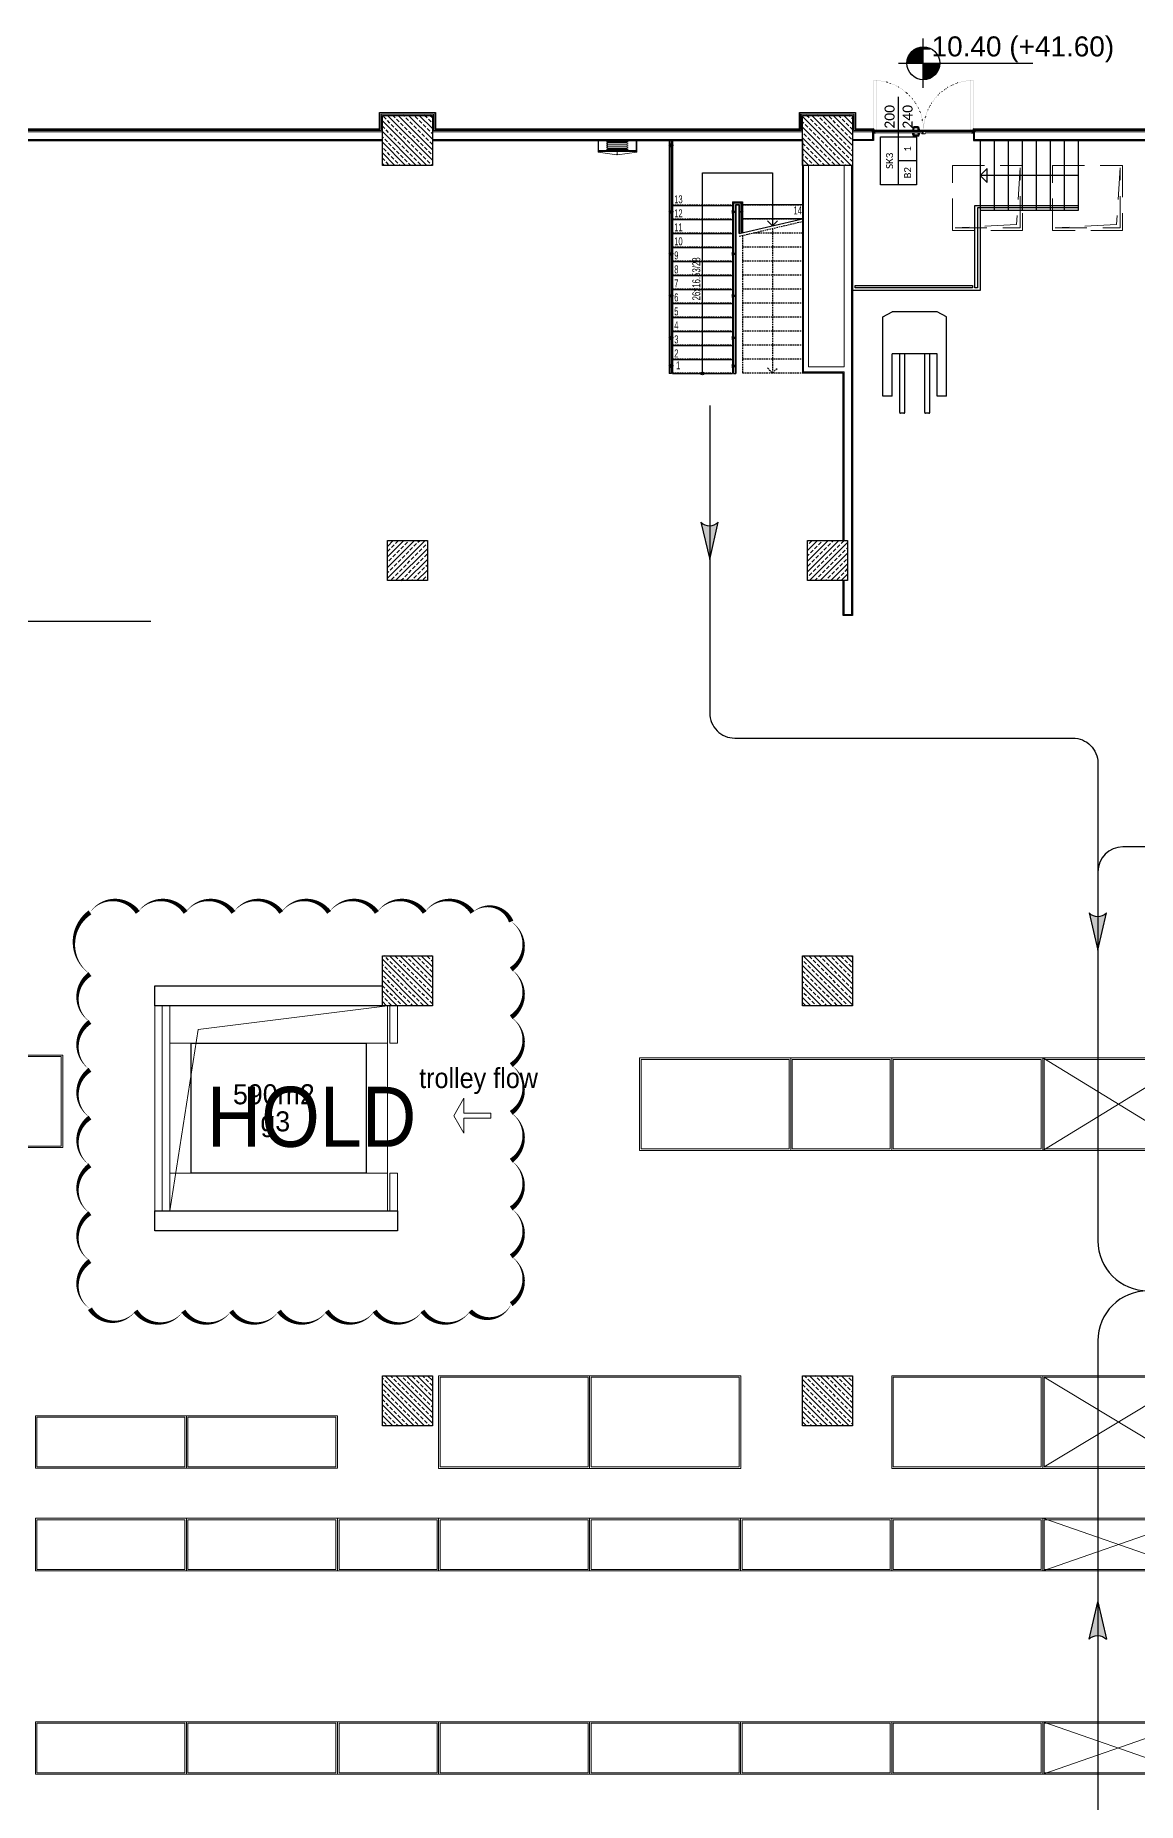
# Model space of a CAD drawing. Header units: metres. Extents: x -9802 to 773, y -8579 to 5125.
# Drawn here: x -8342 to -6138, y -4119 to -586 of the extents above; entities that cross this region are included whole.
import ezdxf
from ezdxf.enums import TextEntityAlignment as Align

# ---------------------------------------------------------------- set-up
doc = ezdxf.new("R2010")
doc.units = ezdxf.units.M
doc.header["$MEASUREMENT"] = 0
for name, pattern in [('DASHDOT', [1, 0.5, -0.25, 0, -0.25]), ('DOT', [6.35, 0, -6.35]), ('HIDDEN', [9.525, 6.35, -3.175])]:
    doc.linetypes.add(name, pattern=pattern)
doc.layers.get('0').update_dxf_attribs({"color": 30, "lineweight": 0})
for name, color, linetype in [('6', 242, 'Continuous'), ('AG-DOOR', 2, 'Continuous'), ('AG-DOOR-NOTATION-METAL-SHEET', 4, 'Continuous'), ('AG-DOOR-OPENING', 9, 'HIDDEN'), ('AG-ELEV-02', 152, 'Continuous'), ('AG-HATCH', 9, 'Continuous'), ('AG-Hidden', 9, 'HIDDEN'), ('AG-PLASTER', 73, 'Continuous'), ('AG-STAIR', 3, 'Continuous'), ('AG-TEXT', 7, 'Continuous'), ('AI-Equipment unfixed', 7, 'Continuous'), ('AR-HANDRAIL', 20, 'Continuous'), ('V-0_Hatch_Concrete', 252, 'Continuous'), ('V-0_Notation_Level_200', 2, 'Continuous'), ('V-2_Column', 160, 'Continuous'), ('V-2_Stair', 100, 'Continuous'), ('V-2_Wall_Concrete', 160, 'Continuous'), ('V-5_Mechanical', 222, 'Continuous')]:
    doc.layers.add(name, color=color, linetype=linetype)
for name, color, linetype, lineweight in [('Ag-040', 2, 'Continuous', 20), ('AG-Door_Aluminum', 60, 'Continuous', 13), ('AG-FIRE-HOSE', 1, 'Continuous', 0), ('AG-Insulation_Heat_Rockwool', 95, 'BATTING', 13), ('AG-Wall', 4, 'Continuous', 20), ('HOLD', 7, 'Continuous', 0), ('shaft', 3, 'Continuous', 20), ('SP1-Equipment', 4, 'Continuous', 9)]:
    doc.layers.add(name, color=color, linetype=linetype, lineweight=lineweight)
doc.styles.add('$0$IIS IKEA SANS', font='')
doc.styles.add('ALANLAR_B8$0$ALANLAR_B8$0$VIVA_100', font='arial.ttf', dxfattribs={"height": 25})
doc.styles.add('ARIAL', font='arial.ttf', dxfattribs={"width": 0.9})
doc.styles.add('ARIAL-ING', font='arial.ttf')
doc.styles.add('CALIBRI LIGHT', font='calibril.ttf')
doc.styles.add('IKEA-ACAD-A103_2 Kartal B3 (P1 Parking Level)$0$IIS IKEA SANS', font='')
doc.styles.get('$0$IIS IKEA SANS').set_extended_font_data('IKEA Sans')
doc.styles.get('IKEA-ACAD-A103_2 Kartal B3 (P1 Parking Level)$0$IIS IKEA SANS').set_extended_font_data('IKEA Sans')
doc.linetypes.add('BATTING', pattern='A,0.00254,-2.54,[134,ltypeshp.shx,S=2.54,R=0,X=-2.54,Y=0],-5.08,[134,ltypeshp.shx,S=2.54,R=180,X=2.54,Y=0],-2.54', length=10.16254)

# ---------------------------------------------------------------- blocks, each defined once
blk = doc.blocks.new('YD')
at = {"layer": 'AG-FIRE-HOSE'}
for p, q in [((-220, 389), (-204, 389)), ((-165, 214), (-165, 564)), ((-130, 569), (-130, 209)), ((-90, 209), (-90, 569)), ((-51, 569), (-51, 209))]:
    blk.add_line(p, q, dxfattribs=at)
for points in [[(-220, 770), (-236, 770), (-288, 394, 0.037389), (-220, 389, -23668932620.97506)], [(-220, 0), (-236, 0), (-288, 384, -0.037389), (-220, 389, 23668932620.97506)]]:
    blk.add_lwpolyline(points, format="xyb", dxfattribs=at)
for points in [[(-220, 0), (0, 0), (0, 770), (-220, 770), (-220, 0)], [(-181, 605), (-165, 564), (-149, 605), (-130, 569), (-110, 605), (-90, 569), (-71, 605), (-51, 569), (-31, 605)], [(-181, 173), (-165, 214), (-149, 173), (-130, 209), (-110, 173), (-90, 209), (-71, 173), (-51, 209), (-31, 173)]]:
    blk.add_lwpolyline(points, dxfattribs=at)
for points in [[(-204, 8), (-8, 8), (-8, 762), (-204, 762)], [(-185, 173), (-181, 173), (-181, 605), (-185, 605)], [(-31, 605), (-28, 605), (-28, 173), (-31, 173)]]:
    blk.add_lwpolyline(points, close=True, dxfattribs=at)
blk = doc.blocks.new('ok')
at = {"layer": '6'}
h = blk.add_hatch(color=256, dxfattribs=at)
edge = h.paths.add_edge_path()
edge.add_ellipse((1571516, 116941.7), major_axis=(-7.14, 7.19), ratio=1, start_angle=359.4528, end_angle=450.6895)
edge.add_line((1571508.9, 116934.5), (1571477.9, 116941.8))
edge.add_line((1571477.9, 116941.8), (1571508.9, 116948.9))
for p, q in [((1571477.9, 116941.8), (1571508.9, 116948.9)), ((1571508.9, 116934.5), (1571477.9, 116941.8))]:
    blk.add_line(p, q, dxfattribs=at)
at = {"layer": '6', "extrusion": (0, 0, -1)}
blk.add_ellipse((1571516, 116941.7), major_axis=(-7.14, 7.19), ratio=1, start_param=4.700354, end_param=6.292737, dxfattribs=at)
blk = doc.blocks.new('A$C64C532C9')
at = {"layer": '6'}
blk.add_line((13.892, 0.389), (22.263, 0.389), dxfattribs=at)
at = {"layer": '6', "ltscale": 0.3}
for p, q in [((44.197, -4.125), (41.697, -4.125)), ((41.197, -13.999), (41.197, -26.621))]:
    blk.add_line(p, q, dxfattribs=at)
blk.add_lwpolyline([(33.438, 4.699), (33.438, -1.45, 0.414214), (33.938, -1.95), (40.697, -1.95, -0.414214), (41.197, -2.45), (41.197, -11.999)], format="xyb", dxfattribs=at)
for centre, radius, start, end in [((41.697, -4.625), 0.5, 90, 180), ((42.197, -11.999), 1, 180, 270)]:
    blk.add_arc(centre, radius, start, end, dxfattribs=at)
at = {"layer": '6'}
blk.add_arc((42.197, -13.999), 1, 90, 180, dxfattribs=at)
at = {"layer": '6', "extrusion": (0, 0, -1), "yscale": 0.02399999999994179, "zscale": -0.02399999999994179, "rotation": 90}
for p, xscale in [((2773.166, -37713.846), 0.02399999999994179), ((2765.407, -37721.658), 0.02399999999994179), ((2765.407, 37696.249), -0.02399999999994179)]:
    blk.add_blockref('ok', p, dxfattribs=dict(at, xscale=xscale))
blk = doc.blocks.new('ss2')
at = {"layer": 'SP1-Equipment', "color": 251, "ltscale": 0.3}
for points in [[(-95914, -359185), (-98934, -359185), (-98934, -358135), (-95914, -358135)], [(-95944, -359155), (-98904, -359155), (-98904, -358165), (-95944, -358165)]]:
    blk.add_lwpolyline(points, close=True, dxfattribs=at)
blk = doc.blocks.new('ss4')
at = {"layer": 'SP1-Equipment', "color": 251, "ltscale": 0.3}
for points in [[(-104163, -359871), (-104163, -357851), (-103113, -357851), (-103113, -359871)], [(-104133, -359841), (-104133, -357881), (-103143, -357881), (-103143, -359841)]]:
    blk.add_lwpolyline(points, close=True, dxfattribs=at)
blk = doc.blocks.new('1')
at = {"layer": 'SP1-Equipment', "color": 251, "ltscale": 0.3}
for points in [[(-93598, -359685), (-93598, -362705), (-91748, -362705), (-91748, -359685)], [(-93568, -359715), (-93568, -362675), (-91778, -362675), (-91778, -359715)]]:
    blk.add_lwpolyline(points, close=True, dxfattribs=at)
blk = doc.blocks.new('ss3')
at = {"layer": 'SP1-Equipment', "color": 251, "ltscale": 0.3}
for points in [[(-106537, -359685), (-106537, -361705), (-104687, -361705), (-104687, -359685)], [(-106507, -359715), (-106507, -361675), (-104717, -361675), (-104717, -359715)]]:
    blk.add_lwpolyline(points, close=True, dxfattribs=at)
blk = doc.blocks.new('A$C444451AC')
at = {"layer": 'SP1-Equipment', "color": 251, "ltscale": 0.3}
for p, q in [((-62277, -28693), (-65297, -26843)), ((-62277, -26843), (-65297, -28693)), ((-65267, -33228), (-62307, -35018)), ((-62307, -33228), (-65267, -35018))]:
    blk.add_line(p, q, dxfattribs=at)
at = {"layer": 'SP1-Equipment', "color": 8, "ltscale": 0.3}
for p, q in [((-65297, -36048), (-62277, -37098)), ((-62277, -36048), (-65297, -37098)), ((-65297, -40115), (-62277, -41165)), ((-62277, -40115), (-65297, -41165))]:
    blk.add_line(p, q, dxfattribs=at)
at = {"layer": 'SP1-Equipment', "rotation": 270}
for name, p in [('1', (274795, -120385)), ('1', (289349, -120442)), ('ss3', (291369, -133380)), ('1', (294389, -120442)), ('1', (297409, -120442)), ('1', (285329, -126797)), ('1', (288349, -126797)), ('1', (294389, -126797)), ('1', (297409, -126797)), ('ss4', (280475, -140211)), ('ss4', (280475, -144278))]:
    blk.add_blockref(name, p, dxfattribs=at)
at = {"layer": 'SP1-Equipment'}
for p in [(13497, 324137), (16517, 324137), (13497, 322087), (16517, 322087), (21557, 322087), (24577, 322087), (27597, 322087), (30617, 322087), (33637, 322087), (13497, 318020), (16517, 318020), (21557, 318020), (24577, 318020), (27597, 318020), (30617, 318020), (33637, 318020)]:
    blk.add_blockref('ss2', p, dxfattribs=at)
blk = doc.blocks.new('*U54')
blk.add_lwpolyline([(1000, -450), (2200, -450), (2200, 450), (1000, 450)], close=True)
for points in [[(2200, 0), (0, 0)], [(1600, -450), (1600, 0)]]:
    blk.add_lwpolyline(points)
at = {"style": 'CALIBRI LIGHT'}
for tag, height, p in [('GENİŞLİK', 250, (500, 225)), ('KAPIKODU', 175, (1600, 225)), ('YÜKSEKLİK', 250, (500, -225)), ('KATTAKI.SAYISI', 175, (1300, -225)), ('BULUNDUGU.KAT', 175, (1900, -225))]:
    blk.add_attdef(tag, text='', height=height, dxfattribs=at).set_placement(p, align=Align.MIDDLE_CENTER)
blk = doc.blocks.new('conta')
at = {"layer": 'AG-Door_Aluminum', "color": 9, "ltscale": 10}
for p, q in [((-2649.9, 5345.5), (-2649.8, 5345.6)), ((-2649.9, 5344.5), (-2649.8, 5344.3)), ((-2649.8, 5344.3), (-2649.7, 5344.3)), ((-2649.7, 5345.4), (-2649.3, 5345.4)), ((-2649.2, 5345.4), (-2649.1, 5345.5)), ((-2649, 5344), (-2648.8, 5343.8)), ((-2648.9, 5344.1), (-2648.7, 5343.9)), ((-2648.8, 5345.1), (-2648.6, 5345.3)), ((-2648.8, 5344.9), (-2648.6, 5345.2)), ((-2648.7, 5343.8), (-2648.7, 5343.8)), ((-2648.6, 5345.3), (-2648.6, 5345.3))]:
    blk.add_line(p, q, dxfattribs=at)
for centre, radius, start, end in [((-2649.8, 5345.5), 0.05, 140.6345, 188.9372), ((-2653, 5345), 3.19, 350.4674, 8.9372), ((-2649.9, 5344.5), 0.02, 170.4674, 213.7451), ((-2649.7, 5345.6), 0.0696, 22.2428, 159.258), ((-2650.9, 5345), 1.24, 340.3382, 16.7772), ((-2649.7, 5344.6), 0.03, 160.3382, 273.2666), ((-2649.7, 5345.4), 0.03, 90, 196.7772), ((-2649.6, 5341.5), 3.01, 80.4362, 93.2666), ((-2649.3, 5345.5), 0.05, 270, 303.0062), ((-2649.2, 5344.1), 0.231, 353.9571, 81.9004), ((-2649.1, 5345.5), 0.03, 4.7972, 123.0062), ((-2649.1, 5344.5), 0.03, 260.4362, 338.7066), ((-2651.2, 5344.8), 2.33, 7.5897, 18.7951), ((-2649, 5345.6), 0.05, 18.7951, 42.1429), ((-2650.2, 5345), 1.27, 338.7066, 23.0418), ((-2648.9, 5344.1), 0.1, 173.9571, 217.2653), ((-2648.8, 5345.1), 0.05, 187.5897, 322.7347), ((-2658.2, 5345.2), 9.36, 353.6857, 357.8537), ((-2648.8, 5344.2), 0.1, 173.6857, 217.2653), ((-2648.8, 5344.8), 0.05, 142.7347, 180.2669), ((-2648.7, 5343.8), 0.05, 217.2653, 307.2653), ((-2648.7, 5343.8), 0.05, 307.2653, 37.2653), ((-2648.6, 5345.3), 0.05, 52.7347, 142.7347), ((-2648.6, 5345.3), 0.05, 322.7347, 52.7347)]:
    blk.add_arc(centre, radius, start, end, dxfattribs=at)
for points, knots in [([(-2649, 5345.6), (-2649, 5345.6), (-2649.1, 5345.7), (-2649.2, 5345.4), (-2649.3, 5345.7), (-2649.4, 5345.5), (-2649.5, 5345.7), (-2649.6, 5345.5), (-2649.7, 5345.6), (-2649.7, 5345.6)], [0.0086373, 0.0086373, 0.0086373, 0.0086373, 0.1097304, 0.3133405, 0.4430081, 0.5658764, 0.7165186, 0.8527974, 0.9648495, 0.9648495, 0.9648495, 0.9648495]), ([(-2649.7, 5344.3), (-2649.7, 5344.3), (-2649.7, 5344.5), (-2649.6, 5344.3), (-2649.3, 5344.4), (-2649.2, 5344.4), (-2649.2, 5344.4)], [0, 0, 0, 0, 0.1008757, 0.3841126, 0.5436166, 0.6906785, 0.6906785, 0.6906785, 0.6906785])]:
    blk.add_open_spline(points, degree=3, knots=knots, dxfattribs=at)
blk = doc.blocks.new('sac kapı 200x215')
at = {"layer": 'AG-HATCH', "lineweight": 5, "ltscale": 2}
h = blk.add_hatch(color=256, dxfattribs=at)
h.dxf.hatch_style = 1
h.paths.add_polyline_path([(1.7, -2.3), (1.5, -2.3), (1.5, -0.9), (1.7, -0.9)])
h = blk.add_hatch(color=256, dxfattribs=at)
h.dxf.hatch_style = 1
h.paths.add_polyline_path([(198.3, -2.3), (198.5, -2.3), (198.5, -0.9), (198.3, -0.9)])
at = {"layer": 'AG-DOOR', "color": 4, "lineweight": -2, "ltscale": 10}
for p, q in [((78.2, 4.7), (78.2, 2.7)), ((78.2, 2.7), (80.2, 2.7)), ((80.2, 2.7), (80.2, 4.7)), ((88.2, 7.7), (81.2, 7.7)), ((88.2, 5.7), (81.2, 5.7)), ((87.7, 1.9), (87.7, 1.1)), ((92.4, 2.1), (87.9, 2.1)), ((89.2, 2.1), (89.2, 4.7)), ((91.2, 2.1), (91.2, 4.7)), ((92.7, 1.1), (92.7, 1.9)), ((78.2, -5.5), (80.2, -5.5)), ((78.2, -7.5), (78.2, -5.5)), ((80.2, -5.5), (80.2, -7.5)), ((88.2, -8.5), (81.2, -8.5)), ((88.2, -10.5), (81.2, -10.5)), ((87.7, -4.6), (87.7, -3.9)), ((92.4, -4.9), (87.9, -4.9)), ((89.2, -4.9), (89.2, -7.5)), ((91.2, -4.9), (91.2, -7.5)), ((92.7, -3.9), (92.7, -4.6))]:
    blk.add_line(p, q, dxfattribs=at)
at = {"layer": 'AG-DOOR', "color": 9, "ltscale": 10}
for p, q in [((98.3, -0.1), (98, -0.1)), ((98, -2), (98.3, -2)), ((98.3, -1.6), (98.3, -0.1)), ((98.3, -0.4), (99.3, -0.4)), ((98.3, -0.6), (99.3, -0.6)), ((99.3, -1), (98.3, -1.6)), ((98.3, -2), (98.3, -1.6))]:
    blk.add_line(p, q, dxfattribs=at)
at = {"layer": 'AG-DOOR', "color": 4, "lineweight": -2, "ltscale": 10}
for centre, radius, start, end in [((81.2, 4.7), 3, 90, 180), ((81.2, 4.7), 1, 90, 180), ((87.9, 1.9), 0.25, 90, 180), ((88.2, 4.7), 3, 0, 90), ((88.2, 4.7), 1, 0, 90), ((92.4, 1.9), 0.25, 0, 90), ((81.2, -7.5), 3, 180, 270), ((81.2, -7.5), 1, 180, 270), ((87.9, -4.6), 0.25, 180, 270), ((88.2, -7.5), 1, 270, 0), ((88.2, -7.5), 3, 270, 0), ((92.4, -4.6), 0.25, 270, 0)]:
    blk.add_arc(centre, radius, start, end, dxfattribs=at)
at = {"layer": 'AG-DOOR-OPENING', "color": 9, "linetype": 'DOT', "ltscale": 0.3}
for points in [[(0.3, 1.1), (0.3, 100.7, -0.414214), (0.4, 100.8), (5.2, 100.8, -0.414214), (5.3, 100.7), (5.3, 1.1)], [(199.7, 1.1), (199.7, 100.7, 0.414214), (199.6, 100.8), (194.8, 100.8, 0.414214), (194.7, 100.7), (194.7, 1.1)]]:
    blk.add_lwpolyline(points, format="xyb", dxfattribs=at)
for centre, start, end in [((0.2, 1), 0.0403, 89.9595), ((199.8, 1), 90.0405, 179.9597)]:
    blk.add_arc(centre, 99.8, start, end, dxfattribs=at)
at = {"layer": 'AG-Door_Aluminum', "color": 9, "ltscale": 10}
for p, q in [((-1.5, 2.5), (-1.9, 2.4)), ((-1.1, 1.4), (-1, 1.1)), ((-1, 1.1), (-0.8, 1.1)), ((-0.8, 1.1), (-0.9, 1.6)), ((-0.8, 1), (-0.8, 1.7)), ((-0.5, 1), (-0.5, 1.6)), ((0.5, 1.9), (0, 1.5)), ((1.8, 0.8), (0.3, 0.8)), ((1.8, 0.5), (1.7, 0.5)), ((2, -0.9), (2, 0.3)), ((198, -0.9), (198, 0.3)), ((198.2, 0.8), (199.7, 0.8)), ((198.2, 0.5), (198.3, 0.5)), ((199.5, 1.9), (200, 1.5)), ((200.5, 1), (200.5, 1.6)), ((200.8, 1), (200.8, 1.7)), ((200.8, 1.1), (200.9, 1.6)), ((201, 1.1), (200.8, 1.1)), ((201.1, 1.4), (201, 1.1)), ((201.5, 2.5), (201.9, 2.4)), ((2, -1.7), (2, -0.9)), ((2.3, -1.7), (2, -1.7)), ((197.7, -1.7), (198, -1.7)), ((198, -1.7), (198, -0.9))]:
    blk.add_line(p, q, dxfattribs=at)
at = {"layer": 'AG-Door_Aluminum', "ltscale": 0.3}
for p, q in [((0.3, 0.9), (0.3, 1)), ((0.4, 1.1), (99.9, 1.1)), ((0.4, 1), (99.9, 1)), ((0.4, 1), (0.4, 0.9)), ((0.4, 0.9), (2.3, 0.9)), ((0.4, 0.8), (2.1, 0.8)), ((0.5, 0.9), (0.5, 1)), ((2.1, 0.9), (2.1, 0.8)), ((2.3, -0.9), (2.3, 0.9)), ((2.4, -0.9), (2.4, 0.9)), ((97.9, -0.9), (97.9, 0.9)), ((98, -0.9), (98, 0.9)), ((99.9, 0.9), (98, 0.9)), ((98.2, 0.9), (98.2, 0.8)), ((99.9, 0.8), (98.2, 0.8)), ((99.1, 0.6), (99.1, -0.1)), ((99.2, 0.7), (101.2, 0.7)), ((99.3, 0.6), (101.2, 0.6)), ((99.8, 0.9), (99.8, 1)), ((99.9, 1), (99.9, 0.9)), ((100, 0.9), (100, 1)), ((101.2, 0.7), (101.5, 1.1)), ((101.2, 0.6), (101.6, 1)), ((199.6, 1.1), (101.5, 1.1)), ((199.6, 1), (101.6, 1)), ((197.6, -0.9), (197.6, 0.9)), ((197.7, -0.9), (197.7, 0.9)), ((199.6, 0.9), (197.7, 0.9)), ((197.9, 0.9), (197.9, 0.8)), ((199.6, 0.8), (197.9, 0.8)), ((199.5, 0.9), (199.5, 1)), ((199.6, 1), (199.6, 0.9)), ((199.7, 0.9), (199.7, 1)), ((2.3, -3.8), (2.3, -0.9)), ((2.4, -3.8), (2.4, -0.9)), ((97.9, -3.8), (2.4, -3.8)), ((2.4, -3.9), (97.9, -3.9)), ((96.3, -5.8), (96.3, -4.2)), ((96.4, -4.1), (97.6, -4.1)), ((96.4, -5.7), (96.4, -4.3)), ((103.2, -5.9), (96.4, -5.9)), ((96.5, -4.2), (97.6, -4.2)), ((103.1, -5.8), (96.5, -5.8)), ((97.6, -4.3), (97.5, -4.9)), ((97.6, -5), (99.1, -5)), ((97.9, -3.8), (97.9, -0.9)), ((98, -3.8), (98, -0.9)), ((99.2, -4.9), (99.2, -4.2)), ((103.2, -3.9), (103.2, -5.7)), ((103.3, -3.8), (197.6, -3.8)), ((103.3, -3.9), (103.3, -5.8)), ((197.6, -3.9), (103.3, -3.9)), ((197.6, -3.8), (197.6, -0.9)), ((197.7, -3.8), (197.7, -0.9))]:
    blk.add_line(p, q, dxfattribs=at)
at = {"layer": 'AG-Door_Aluminum', "color": 4, "ltscale": 0.3}
for p, q in [((1.5, 0.4), (1.5, -0.6)), ((198.5, 0.4), (198.5, -0.6)), ((1.5, -3.8), (0.3, -3.8)), ((1.3, -0.9), (1.3, -0.8)), ((1.3, -2.3), (1.3, -0.9)), ((1.5, -2.5), (1.5, -3.8)), ((198.5, -2.5), (198.5, -3.8)), ((198.5, -3.8), (199.7, -3.8)), ((198.7, -0.9), (198.7, -0.8)), ((198.7, -2.3), (198.7, -0.9))]:
    blk.add_line(p, q, dxfattribs=at)
for points in [[(-1.4, 0.7), (-1.4, 0), (-1.6, 0), (-1.6, 0.7, -0.414214), (-1.3, 1), (-0.2, 1, -0.414214), (0, 0.8, 0.414214), (0.1, 0.7), (1.4, 0.7)], [(1.4, 0.5), (0.1, 0.5, -0.414214), (-0.2, 0.8, 0.414214), (-0.2, 0.8), (-1.3, 0.8, 0.414214), (-1.4, 0.7)], [(1.7, 0.4), (1.7, -0.6, -0.414214), (1.5, -0.8, 0.414214), (1.5, -0.9), (1.5, -2.3, 0.414214), (1.5, -2.3, -0.414214), (1.7, -2.5), (1.7, -3.8, -0.414214), (1.5, -4), (0.3, -4, 1), (0.3, -4.3), (3.8, -4.3)], [(198.3, 0.4), (198.3, -0.6, 0.414214), (198.5, -0.8, -0.414214), (198.5, -0.9), (198.5, -2.3, -0.414214), (198.5, -2.3, 0.414214), (198.3, -2.5), (198.3, -3.8, 0.414214), (198.5, -4), (199.7, -4, -1), (199.7, -4.3), (196.2, -4.3)], [(201.4, 0.7), (201.4, 0), (201.6, 0), (201.6, 0.7, 0.414214), (201.3, 1), (200.2, 1, 0.414214), (200, 0.8, -0.414214), (199.9, 0.7), (198.6, 0.7)], [(198.6, 0.5), (199.9, 0.5, 0.414214), (200.2, 0.8, -0.414214), (200.2, 0.8), (201.3, 0.8, -0.414214), (201.4, 0.7)], [(2.9, -4.3), (2.9, -4.1), (3.8, -4.1, -1), (3.8, -4.5), (0.3, -4.5)], [(197.1, -4.3), (197.1, -4.1), (196.2, -4.1, 1), (196.2, -4.5), (199.7, -4.5)]]:
    blk.add_lwpolyline(points, format="xyb", dxfattribs=at)
at = {"layer": 'AG-Door_Aluminum', "ltscale": 0.3}
for points in [[(99.2, 0.5), (99.2, 0, 0.414214), (99.3, -0.1), (99.3, -0.1, -0.414214), (99.4, -0.2), (99.4, -4, -0.414214), (99.3, -4.1), (99.3, -4.1)], [(99.2, -0.2), (99.3, -0.2, -0.414214), (99.3, -0.2), (99.3, -4, -0.414214), (99.3, -4), (99.2, -4, 0.414214), (99.1, -4.1), (99.1, -4.9, -0.414214), (99.1, -4.9), (97.7, -4.9, -0.469603), (97.6, -4.8), (97.7, -4.2)]]:
    blk.add_lwpolyline(points, format="xyb", dxfattribs=at)
at = {"layer": 'AG-Door_Aluminum', "color": 9, "ltscale": 10}
for centre in [(-0.3, 2.9), (200.3, 2.9)]:
    blk.add_circle(centre, 1.26, dxfattribs=at)
for centre, radius, start, end in [((-0.3, 2.9), 1.63, 196.3458, 241.2012), ((-1.2, 1.6), 0.297, 12.1292, 36.6827), ((0.3, 1.2), 0.7, 144.8285, 196.6008), ((0.3, 1.2), 0.4, 133.501, 269.7288), ((1.8, 0.3), 0.5, 0, 89.9977), ((1.8, 0.3), 0.2, 0, 90), ((198.2, 0.3), 0.5, 90.0023, 180), ((198.2, 0.3), 0.2, 90, 180), ((199.7, 1.2), 0.4, 270.2712, 46.499), ((199.7, 1.2), 0.7, 343.3992, 35.1715), ((201.2, 1.6), 0.297, 143.3173, 167.8708), ((200.3, 2.9), 1.63, 298.7988, 343.6542)]:
    blk.add_arc(centre, radius, start, end, dxfattribs=at)
at = {"layer": 'AG-Door_Aluminum', "ltscale": 0.3}
for centre, radius, start, end in [((0.4, 1), 0.1, 90, 180), ((0.4, 0.9), 0.1, 180, 270), ((2.3, 0.9), 0.1, 0, 90), ((98, 0.9), 0.1, 90, 180), ((99.2, 0.6), 0.1, 90, 180), ((99.3, 0.5), 0.05, 90, 180), ((99.9, 1), 0.1, 0, 90), ((99.9, 0.9), 0.1, 270, 0), ((197.7, 0.9), 0.1, 90, 180), ((199.6, 1), 0.1, 0, 90), ((199.6, 0.9), 0.1, 270, 0), ((2.4, -3.8), 0.1, 180, 270), ((96.4, -4.2), 0.1, 90, 180), ((96.4, -5.8), 0.1, 180, 270), ((96.5, -4.3), 0.05, 90, 180), ((96.5, -5.7), 0.05, 180, 270), ((97.6, -4.9), 0.1, 168.932, 270), ((97.6, -4.2), 0.1, 349.3803, 90), ((97.6, -4.3), 0.05, 348.932, 90), ((97.9, -3.8), 0.1, 270, 0), ((99.2, -0.1), 0.1, 180, 270), ((99.1, -4.9), 0.1, 270, 0), ((99.3, -4.2), 0.05, 90, 180), ((103.1, -5.7), 0.05, 270, 0), ((103.3, -3.9), 0.1, 90.0003, 180), ((103.2, -5.8), 0.1, 270, 0), ((103.3, -3.9), 0.05, 90, 180), ((197.6, -3.8), 0.1, 270, 0)]:
    blk.add_arc(centre, radius, start, end, dxfattribs=at)
at = {"layer": 'AG-Door_Aluminum', "color": 4, "ltscale": 0.3}
for centre, radius, start, end in [((1.4, 0.4), 0.26, 0, 90), ((1.4, 0.4), 0.08, 0, 90), ((198.6, 0.4), 0.26, 90, 180), ((198.6, 0.4), 0.08, 90, 180), ((0.3, -4.2), 0.33, 90, 270), ((1.5, -0.8), 0.2, 90, 180), ((1.5, -2.3), 0.2, 180, 270), ((1.5, -0.6), 0.05, 270, 0), ((1.5, -2.5), 0.05, 0, 90), ((1.5, -3.8), 0.05, 270, 0), ((198.5, -0.8), 0.2, 0, 90), ((198.5, -0.6), 0.05, 180, 270), ((198.5, -2.3), 0.2, 270, 0), ((198.5, -2.5), 0.05, 90, 180), ((198.5, -3.8), 0.05, 180, 270), ((199.7, -4.2), 0.33, 270, 90)]:
    blk.add_arc(centre, radius, start, end, dxfattribs=at)
at = {"layer": 'AG-HATCH', "color": 9, "linetype": 'Continuous'}
for p, q in [((0.4, -4.3), (2.2, -4.3)), ((0.8, -4.3), (0.8, -4.2)), ((0.9, -4.2), (1, -4)), ((1, -4.1), (1, -4.1)), ((1, -4.2), (1.2, -4.2)), ((1.2, -4.1), (1.3, -4)), ((1.3, -4.1), (1.3, -4.1)), ((1.3, -4.2), (1.5, -4.2)), ((1.7, -4), (1.7, -3.5)), ((1.8, -3.5), (1.9, -4)), ((199.1, -4.3), (197.8, -4.3)), ((198.2, -3.5), (198.1, -4)), ((198.3, -4), (198.3, -3.5)), ((198.7, -4.2), (198.5, -4.2)), ((198.8, -4.1), (198.7, -4)), ((198.7, -4.1), (198.7, -4.1)), ((199, -4.2), (198.8, -4.2)), ((199.1, -4.2), (199, -4)), ((199, -4.1), (199, -4.1)), ((199.2, -4.3), (199.2, -4.2))]:
    blk.add_line(p, q, dxfattribs=at)
at = {"layer": 'AG-HATCH', "ltscale": 2.5}
for points in [[(-1, 0), (0, 0), (0, -4.5), (-1, -4.5)], [(200, 0), (201, 0), (201, -4.5), (200, -4.5)]]:
    blk.add_lwpolyline(points, close=True, dxfattribs=at)
at = {"layer": 'AG-HATCH', "lineweight": 5, "ltscale": 2}
for points in [[(1.5, -2.3), (1.7, -2.3), (1.7, -0.9), (1.5, -0.9), (1.5, -2.3)], [(198.5, -2.3), (198.3, -2.3), (198.3, -0.9), (198.5, -0.9), (198.5, -2.3)]]:
    blk.add_lwpolyline(points, dxfattribs=at)
at = {"layer": 'AG-HATCH', "color": 9, "linetype": 'Continuous'}
for centre, radius, start, end in [((0.9, -4.2), 0.0526, 144.9923, 180), ((0.9, -4.3), 0.0526, 180, 270), ((1, -4.1), 0.0316, 324.9586, 145.0152), ((1, -4.1), 0.0211, 145.0123, 270), ((1.2, -4.1), 0.105, 270.0106, 324.9923), ((1.3, -4.1), 0.0316, 331.169, 157.4401), ((1.3, -4.1), 0.0211, 151.2102, 270), ((1.5, -4), 0.211, 270, 0), ((1.8, -3.5), 0.0526, 15.5884, 180), ((2.1, -4), 0.147, 195.5887, 270), ((2.1, -1.7), 2.45, 268.7806, 294.546), ((1.8, -1.1), 3.27, 278.2922, 296.0474), ((3.2, -4), 0.0526, 285.3148, 104.5082), ((197.9, -1.7), 2.45, 245.454, 271.2194), ((196.8, -4), 0.0526, 75.4918, 254.6852), ((198.2, -1.1), 3.27, 243.9526, 261.7078), ((197.9, -4), 0.147, 270, 344.4113), ((198.2, -3.5), 0.0526, 0, 164.4116), ((198.5, -4), 0.211, 180, 270), ((198.7, -4.1), 0.0316, 22.5599, 208.831), ((198.7, -4.1), 0.0211, 270, 28.7898), ((198.8, -4.1), 0.105, 215.0077, 269.9894), ((199, -4.1), 0.0316, 34.9848, 215.0414), ((199, -4.1), 0.0211, 270, 34.9877), ((199.1, -4.2), 0.0526, 0, 35.0077), ((199.1, -4.3), 0.0526, 270, 0)]:
    blk.add_arc(centre, radius, start, end, dxfattribs=at)
at = {"layer": 'AG-Insulation_Heat_Rockwool', "ltscale": 0.48}
for p, q in [((97.9, -1.4), (2.4, -1.4)), ((99.4, -1.4), (197.6, -1.4))]:
    blk.add_line(p, q, dxfattribs=at)
at = {"layer": 'AG-DOOR', "xscale": -1, "rotation": 270}
blk.add_blockref('conta', (-5246.8, 2645), dxfattribs=at)
blk = doc.blocks.new('kolon 1x1')
at = {"layer": 'V-0_Hatch_Concrete'}
h = blk.add_hatch(dxfattribs=at)
h.set_pattern_fill('ANSI33', color=256, scale=0.6, angle=90)
h.set_pattern_definition([(135, (49.56922, -174.56495), (-0.10606602, -0.10606602), []), (135, (49.56922, -174.45888), (-0.10606602, -0.10606602), [0.075, -0.0375])])
h.paths.add_polyline_path([(1, -1), (1, 0), (0, 0), (0, -1)])
blk.add_lwpolyline([(0, -1), (0, 0), (1, 0), (1, -1)], close=True)
blk = doc.blocks.new('150714_ARSA$0$Kolon 80x80')
at = {"layer": 'V-0_Hatch_Concrete'}
h = blk.add_hatch(dxfattribs=at)
h.set_pattern_fill('ANSI33', color=256, scale=0.6)
h.set_pattern_definition([(45, (-173.56495, -48.76922), (-0.10606602, 0.10606602), []), (45, (-173.45888, -48.76922), (-0.10606602, 0.10606602), [0.075, -0.0375])])
h.paths.add_polyline_path([(0, 0.8), (0.8, 0.8), (0.8, 0), (0, 0)])
blk.add_lwpolyline([(0, 0.8), (0.8, 0.8), (0.8, 0), (0, 0), (0, 0.8)])
blk = doc.blocks.new('mer-kor-det')
at = {"layer": 'AG-ELEV-02', "ltscale": 2.5}
blk.add_lwpolyline([(-175, -20), (-175, 0), (-105, 0), (-105, -20)], dxfattribs=at)
at = {"layer": 'AR-HANDRAIL', "linetype": 'DASHDOT', "ltscale": 0.5}
blk.add_lwpolyline([(-140, 18), (-140, -82)], dxfattribs=at)
at = {"layer": 'AR-HANDRAIL', "color": 9, "linetype": 'HIDDEN'}
blk.add_lwpolyline([(-175, -20), (-175, -25), (-105, -25), (-105, -20)], dxfattribs=at)
blk.add_lwpolyline([(-148, -25), (-148, -60), (-132, -60), (-132, -25)], close=True, dxfattribs=at)
blk = doc.blocks.new('A$C0156644A')
at = {"layer": 'AG-Hidden', "ltscale": 5}
for p, q in [((-2059, -190), (-859, -190)), ((-659, -190), (541, -190)), ((-2059, -470), (-859, -470)), ((-724, -816), (541, -521)), ((-659, -470), (541, -470)), ((-59, -661), (-59, -3550)), ((541, -521), (541, -3550)), ((-2059, -750), (-859, -750)), ((-2059, -1030), (-859, -1030)), ((-659, -801), (-659, -3550)), ((-659, -1030), (541, -1030)), ((-439, -750), (541, -750)), ((-2059, -1310), (-859, -1310)), ((-659, -1310), (541, -1310)), ((-2059, -1590), (-859, -1590)), ((-659, -1590), (541, -1590)), ((-2059, -1870), (-859, -1870)), ((-659, -1870), (541, -1870)), ((-2059, -2150), (-859, -2150)), ((-2059, -2430), (-859, -2430)), ((-659, -2150), (541, -2150)), ((-659, -2430), (541, -2430)), ((-2059, -2710), (-859, -2710)), ((-659, -2710), (541, -2710)), ((-2059, -2990), (-859, -2990)), ((-659, -2990), (541, -2990)), ((-2059, -3270), (-859, -3270)), ((-659, -3270), (541, -3270)), ((-2059, -3550), (-859, -3550)), ((-659, -3550), (541, -3550))]:
    blk.add_line(p, q, dxfattribs=at)
blk.add_lwpolyline([(-158, -3451), (-59, -3550), (40, -3451)], dxfattribs=at)
at = {"layer": 'AG-PLASTER'}
for p, q in [((541, 600), (541, -3550)), ((541, -3550), (1351, -3550))]:
    blk.add_line(p, q, dxfattribs=at)
at = {"layer": 'AG-STAIR'}
for p, q in [((-2059, 1100), (-2059, -3560)), ((541, 1100), (541, -470)), ((-2059, -200), (-859, -200)), ((-859, -130), (-859, -3560)), ((-859, -130), (-659, -130)), ((-659, -130), (-659, -750)), ((-659, -180), (541, -180)), ((-2059, -480), (-859, -480)), ((-659, -460), (541, -460)), ((-2059, -760), (-859, -760)), ((-2059, -1040), (-859, -1040)), ((-2059, -1320), (-859, -1320)), ((-2059, -1600), (-859, -1600)), ((-2059, -1880), (-859, -1880)), ((-2059, -2160), (-859, -2160)), ((-2059, -2440), (-859, -2440)), ((-2059, -2720), (-859, -2720)), ((-2059, -3000), (-859, -3000)), ((-2059, -3280), (-859, -3280)), ((-2059, -3560), (-859, -3560))]:
    blk.add_line(p, q, dxfattribs=at)
at = {"layer": 'AG-STAIR', "ltscale": 2.5}
for p, q in [((-2059, 1100), (541, 1100)), ((-724, -765), (541, -470))]:
    blk.add_line(p, q, dxfattribs=at)
at = {"layer": 'AG-STAIR', "color": 9}
for p, q in [((-1459, 450), (-59, 450)), ((-1459, -3560), (-1459, 450)), ((-59, 450), (-59, -610))]:
    blk.add_line(p, q, dxfattribs=at)
blk.add_lwpolyline([(-158, -511), (-59, -610), (40, -511)], dxfattribs=at)
blk.add_circle((-1459, -3560), 30, dxfattribs=at)
at = {"layer": 'AG-Wall', "ltscale": 2.5}
for p, q in [((561, 600), (561, -3530)), ((661, 600), (661, -3430)), ((561, -3530), (1371, -3530)), ((661, -3430), (1371, -3430))]:
    blk.add_line(p, q, dxfattribs=at)
at = {"layer": 'AR-HANDRAIL', "color": 9, "ltscale": 2.5}
for p, q in [((-2124, 1100), (-2124, -3560)), ((-2079, 1100), (-2079, -3560)), ((-2121, -3560), (-2124, -3560)), ((-2079, -3560), (-2083, -3560)), ((-839, -3560), (-836, -3560)), ((-798, -3560), (-794, -3560))]:
    blk.add_line(p, q, dxfattribs=at)
at = {"layer": 'AR-HANDRAIL', "ltscale": 2.5}
for p, q in [((-2121, 1100), (-2121, -3560)), ((-2083, 1100), (-2083, -3560)), ((-2083, -3560), (-2121, -3560)), ((-836, -3560), (-798, -3560))]:
    blk.add_line(p, q, dxfattribs=at)
at = {"layer": 'AR-HANDRAIL', "color": 9, "ltscale": 2.5}
for points in [[(-679, -754), (-679, -150), (-839, -150), (-839, -3560)], [(-724, -765), (-724, -195), (-794, -195), (-794, -3560)]]:
    blk.add_lwpolyline(points, dxfattribs=at)
at = {"layer": 'AR-HANDRAIL', "ltscale": 2.5}
for points in [[(-683, -755), (-683, -153), (-836, -153), (-836, -3560)], [(-721, -764), (-721, -191), (-798, -191), (-798, -3560)]]:
    blk.add_lwpolyline(points, dxfattribs=at)
at = {"layer": 'AR-HANDRAIL', "xscale": -1, "rotation": 270}
for p in [(-2059, 1140), (-2059, -190), (-2059, -190), (-659, -190), (-2059, -1030), (-2059, -1870), (-2059, -2710), (-2059, -3270)]:
    blk.add_blockref('mer-kor-det', p, dxfattribs=at)
at = {"layer": 'AR-HANDRAIL', "rotation": 90}
for p in [(-859, -190), (-859, -1030), (-859, -1870), (-859, -2710), (-859, -3270)]:
    blk.add_blockref('mer-kor-det', p, dxfattribs=at)
at = {"layer": 'AG-TEXT', "ltscale": 0.3, "style": '$0$IIS IKEA SANS', "width": 0.7}
for s, p in [('13', (-2023, -159)), ('12', (-2023, -439)), ('14', (361, -382)), ('11', (-2023, -719)), ('10', (-2023, -999)), ('8', (-2023, -1559)), ('9', (-2023, -1279)), ('7', (-2023, -1839)), ('6', (-2023, -2119)), ('5', (-2023, -2399)), ('4', (-2023, -2679)), ('3', (-2023, -2959)), ('2', (-2023, -3239)), ('1', (-1987, -3478))]:
    blk.add_text(s, height=160, dxfattribs=at).set_placement(p)
at = {"layer": 'AG-TEXT', "style": 'ARIAL', "width": 0.7}
blk.add_text('26x16.53/28', height=160, rotation=90, dxfattribs=at).set_placement((-1503, -2100))
blk = doc.blocks.new('PLR_Fork lift Reach truck')
at = {"layer": 'AI-Equipment unfixed', "linetype": 'Continuous'}
for p, q in [((768, 1270), (2358, 1270)), ((768, 1085), (768, 1270)), ((768, 1085), (1618, 1085)), ((1618, 185), (1618, 1085)), ((2358, 1270), (2458, 1085)), ((2458, 185), (2458, 1085)), ((428, 849), (428, 919)), ((443, 934), (1618, 934)), ((443, 834), (1618, 834)), ((428, 349), (428, 419)), ((443, 434), (1618, 434)), ((443, 334), (1618, 334)), ((768, 185), (1618, 185)), ((768, 0), (768, 185)), ((2358, 0), (2458, 185)), ((768, 0), (2358, 0)), ((770, 0), (1685, 0)), ((770, 0), (770, 0))]:
    blk.add_line(p, q, dxfattribs=at)
for centre, start, end in [((443, 919), 90, 180), ((443, 849), 180, 270), ((443, 419), 90, 180), ((443, 349), 180, 270)]:
    blk.add_arc(centre, 15, start, end, dxfattribs=at)
blk = doc.blocks.new('*U27')
for p, q in [((0, -493), (0, 493)), ((-493, 0), (2191, 0))]:
    blk.add_line(p, q)
at = {"const_width": 328}
for points in [[(0, 164, 0.414214), (-164, 0, 0.414214)], [(0, -164, 0.414214), (164, 0, 0.414214)]]:
    blk.add_lwpolyline(points, format="xyb", dxfattribs=at)
blk.add_circle((0, 0), 328)
at = {"style": 'ALANLAR_B8$0$ALANLAR_B8$0$VIVA_100'}
for tag, p in [('%%P0.00', (1897, 137)), ('-0.07', (1834, -502))]:
    blk.add_attdef(tag, text='', height=400, dxfattribs=at).set_placement(p, align=Align.RIGHT)

msp = doc.modelspace()

# ---------------------------------------------------------------- linework, layer by layer
at = {"linetype": 'Continuous'}
for points in [[(-8030.9, -2600.9), (-8073.4, -2600.9), (-8073.4, -2860.9), (-8030.9, -2860.9)], [(-7638.4, -2600.9), (-7680.9, -2600.9), (-7680.9, -2860.9), (-7638.4, -2860.9)]]:
    msp.add_lwpolyline(points, close=True, dxfattribs=at)
msp.add_lwpolyline([(-7431.5, -2740.8), (-7431.5, -2750.8), (-7485.8, -2750.8), (-7485.8, -2780.8), (-7505.8, -2745.8), (-7485.8, -2710.8), (-7485.8, -2740.8)], close=True)
at = {"layer": 'AG-Insulation_Heat_Rockwool', "linetype": 'Continuous', "ltscale": 1.2}
for p, q in [((-6669.4, -778.9), (-6669.4, -773.9)), ((-6463.4, -778.9), (-6463.4, -773.9)), ((-6463.4, -773.9), (-5973.4, -773.9))]:
    msp.add_line(p, q, dxfattribs=at)
at = {"layer": 'AG-Insulation_Heat_Rockwool', "ltscale": 0.48}
msp.add_line((-6463.4, -776.4), (-5970.9, -776.4), dxfattribs=at)
at = {"layer": 'AG-Insulation_Heat_Rockwool', "linetype": 'Continuous', "ltscale": 1.2}
msp.add_lwpolyline([(-9328.4, -740.9), (-9223.4, -740.9), (-9223.4, -773.9), (-8493.4, -773.9), (-8493.4, -740.9), (-8383.4, -740.9), (-8383.4, -773.9), (-7653.4, -773.9), (-7653.4, -740.9), (-7543.4, -740.9), (-7543.4, -773.9), (-6813.4, -773.9), (-6813.4, -740.9), (-6703.4, -740.9), (-6703.4, -773.9), (-6669.4, -773.9)], dxfattribs=at)
at = {"layer": 'AG-Insulation_Heat_Rockwool', "ltscale": 0.48}
msp.add_lwpolyline([(-9328.4, -743.4), (-9225.9, -743.4), (-9225.9, -776.4), (-8490.9, -776.4), (-8490.9, -743.4), (-8385.9, -743.4), (-8385.9, -776.4), (-7650.9, -776.4), (-7650.9, -743.4), (-7545.9, -743.4), (-7545.9, -776.4), (-6810.9, -776.4), (-6810.9, -743.4), (-6705.9, -743.4), (-6705.9, -776.4), (-6669.4, -776.4)], dxfattribs=at)
at = {"layer": 'AG-PLASTER', "ltscale": 0.3}
for p, q in [((-6668.4, -778.9), (-6668.4, -772.9)), ((-6666.4, -776.9), (-6666.4, -795.9)), ((-6466.4, -776.9), (-6466.4, -795.9)), ((-6464.4, -778.9), (-6464.4, -772.9)), ((-6464.4, -772.9), (-5974.4, -772.9)), ((-8388.4, -795.9), (-7648.4, -795.9)), ((-6666.4, -795.9), (-6708.4, -795.9)), ((-6466.4, -795.9), (-5968.4, -795.9)), ((-6727.4, -1745.9), (-6727.4, -1675.9)), ((-6708.4, -1745.9), (-6727.4, -1745.9))]:
    msp.add_line(p, q, dxfattribs=at)
for points in [[(-9328.4, -739.9), (-9222.4, -739.9), (-9222.4, -772.9), (-8494.4, -772.9), (-8494.4, -739.9), (-8382.4, -739.9), (-8382.4, -772.9), (-7654.4, -772.9), (-7654.4, -739.9), (-7542.4, -739.9), (-7542.4, -772.9), (-6814.4, -772.9), (-6814.4, -739.9), (-6702.4, -739.9), (-6702.4, -772.9), (-6668.4, -772.9)], [(-7548.4, -795.9), (-6808.4, -795.9)], [(-6708.4, -845.9), (-6708.4, -1745.9)], [(-6727.4, -1595.9), (-6727.4, -1260.9)]]:
    msp.add_lwpolyline(points, dxfattribs=at)
at = {"layer": 'AG-Wall'}
for p, q in [((-6668.4, -793.9), (-6668.4, -778.9)), ((-6725.4, -845.9), (-6725.4, -1248.9)), ((-6710.4, -845.9), (-6710.4, -1743.9)), ((-6725.4, -1258.9), (-6725.4, -1595.9)), ((-6725.4, -1675.9), (-6725.4, -1743.9)), ((-6710.4, -1743.9), (-6725.4, -1743.9)), ((-8103.4, -2525.9), (-8103.4, -2935.9)), ((-8088.4, -2525.9), (-8088.4, -2935.9)), ((-7633.4, -2600.9), (-7633.4, -2525.9)), ((-7618.4, -2600.9), (-7618.4, -2525.9)), ((-7618.4, -2600.9), (-7633.4, -2600.9)), ((-7633.4, -2860.9), (-7618.4, -2860.9)), ((-7633.4, -2935.9), (-7633.4, -2860.9)), ((-7618.4, -2935.9), (-7618.4, -2860.9))]:
    msp.add_line(p, q, dxfattribs=at)
for points in [[(-8388.4, -778.9), (-7648.4, -778.9)], [(-8388.4, -793.9), (-7648.4, -793.9)], [(-7548.4, -778.9), (-6808.4, -778.9)], [(-7548.4, -793.9), (-6808.4, -793.9)], [(-6708.4, -778.9), (-6668.4, -778.9)], [(-6708.4, -793.9), (-6668.4, -793.9)], [(-5968.4, -778.9), (-6464.4, -778.9), (-6464.4, -793.9), (-5968.4, -793.9)]]:
    msp.add_lwpolyline(points, dxfattribs=at)
at = {"layer": 'HOLD'}
msp.add_lwpolyline([(-8232.9, -2339.4, 0, 9.56, -0.520567), (-8137.3, -2339.4, 0, 9.56, -0.520567), (-8041.7, -2339.4, 0, 9.56, -0.520567), (-7946.1, -2339.4, 0, 9.56, -0.520567), (-7850.5, -2339.4, 0, 9.56, -0.520567), (-7754.9, -2339.4, 0, 9.56, -0.520567), (-7659.3, -2339.4, 0, 9.56, -0.520567), (-7563.7, -2339.4, 0, 9.56, -0.520567), (-7468.1, -2339.4, 0, 9.56, -0.520567), (-7390.8, -2357.7, 0, 9.56, -0.520567), (-7390.8, -2453.3, 0, 9.56, -0.520567), (-7390.8, -2548.9, 0, 9.56, -0.520567), (-7390.8, -2644.5, 0, 9.56, -0.520567), (-7390.8, -2740.1, 0, 9.56, -0.520567), (-7390.8, -2835.7, 0, 9.56, -0.520567), (-7390.8, -2931.3, 0, 9.56, -0.520567), (-7390.8, -3026.9, 0, 9.56, -0.520567), (-7390.8, -3122.5, 0, 9.56, -0.520567), (-7472.6, -3136.3, 0, 9.56, -0.520567), (-7568.2, -3136.3, 0, 9.56, -0.520567), (-7663.8, -3136.3, 0, 9.56, -0.520567), (-7759.4, -3136.3, 0, 9.56, -0.520567), (-7855, -3136.3, 0, 9.56, -0.520567), (-7950.6, -3136.3, 0, 9.56, -0.520567), (-8046.2, -3136.3, 0, 9.56, -0.520567), (-8141.8, -3136.3, 0, 9.56, -0.520567), (-8232.9, -3131.8, 0, 9.56, -0.520567), (-8232.9, -3036.2, 0, 9.56, -0.520567), (-8232.9, -2940.6, 0, 9.56, -0.520567), (-8232.9, -2845.1, 0, 9.56, -0.520567), (-8232.9, -2749.5, 0, 9.56, -0.520567), (-8232.9, -2653.9, 0, 9.56, -0.520567), (-8232.9, -2558.3, 0, 9.56, -0.520567), (-8232.9, -2462.7, 0, 9.56, -0.520567)], format="xyseb", close=True, dxfattribs=at)
at = {"layer": 'shaft', "linetype": 'HIDDEN', "ltscale": 10, "transparency": 33554687}
for points in [[(-6508.4, -975.9), (-6508.4, -845.9), (-6368.4, -845.9), (-6368.4, -975.9)], [(-6308.4, -975.9), (-6308.4, -845.9), (-6168.4, -845.9), (-6168.4, -975.9)]]:
    msp.add_lwpolyline(points, close=True, dxfattribs=at)
for points in [[(-6503.4, -970.9), (-6373.4, -970.9), (-6373.4, -850.9), (-6380.4, -963.9), (-6503.4, -970.9)], [(-6303.4, -970.9), (-6173.4, -970.9), (-6173.4, -850.9), (-6180.4, -963.9), (-6303.4, -970.9)]]:
    msp.add_lwpolyline(points, dxfattribs=at)
at = {"layer": 'shaft'}
msp.add_lwpolyline([(-8073.4, -2935.9), (-8016.8, -2573.7), (-7638.4, -2525.9)], dxfattribs=at)
at = {"layer": 'shaft', "ltscale": 0.3}
msp.add_lwpolyline([(-8073.4, -2525.9), (-7638.4, -2525.9), (-7638.4, -2935.9), (-8073.4, -2935.9)], close=True, dxfattribs=at)
at = {"layer": 'V-2_Stair'}
for p, q in [((-6453.6, -795.9), (-6453.6, -935.9)), ((-6425.6, -795.9), (-6425.6, -935.9)), ((-6397.6, -795.9), (-6397.6, -935.9)), ((-6369.6, -795.9), (-6369.6, -935.9)), ((-6341.6, -795.9), (-6341.6, -935.9)), ((-6313.6, -795.9), (-6313.6, -935.9)), ((-6285.6, -795.9), (-6285.6, -935.9)), ((-6257.6, -795.9), (-6257.6, -935.9)), ((-6708.4, -871.9), (-6708.4, -931.9)), ((-6708.4, -871.9), (-6708.4, -931.9)), ((-6257.6, -865.9), (-6453.6, -865.9)), ((-6257.6, -935.9), (-6453.6, -935.9)), ((-6453.6, -935.9), (-6453.6, -1095.9)), ((-6453.6, -1095.9), (-6708.4, -1095.9))]:
    msp.add_line(p, q, dxfattribs=at)
msp.add_lwpolyline([(-6439.6, -879.9), (-6439.6, -851.9), (-6453.6, -865.9)], close=True, dxfattribs=at)
at = {"layer": 'V-2_Stair', "color": 1}
for points in [[(-6257.6, -930.9), (-6458.6, -930.9), (-6458.6, -1090.9), (-6463.6, -1090.9), (-6463.6, -925.9), (-6257.6, -925.9)], [(-6468.6, -1090.9), (-6703.4, -1090.9), (-6703.4, -1085.9), (-6468.6, -1085.9)]]:
    msp.add_lwpolyline(points, close=True, dxfattribs=at)
at = {"layer": 'V-2_Wall_Concrete', "transparency": 33554687}
msp.add_lwpolyline([(-7648.4, -2525.9), (-8103.4, -2525.9), (-8103.4, -2485.9), (-7648.4, -2485.9)], dxfattribs=at)
msp.add_lwpolyline([(-8103.4, -2935.9), (-7618.4, -2935.9), (-7618.4, -2975.9), (-8103.4, -2975.9)], close=True, dxfattribs=at)
at = {"layer": 'V-5_Mechanical', "linetype": 'Continuous', "transparency": 33554687}
msp.add_lwpolyline([(-7680.9, -2860.9), (-8030.9, -2860.9), (-8030.9, -2600.9), (-7680.9, -2600.9), (-7680.9, -2860.9)], dxfattribs=at)

# ---------------------------------------------------------------- block references
at = {"layer": '6', "ltscale": 0.3, "xscale": 100, "yscale": 100, "zscale": 100}
msp.add_blockref('A$C64C532C9', (-10337.7, -1795.9), dxfattribs=at)
at = {"layer": 'AG-DOOR'}
msp.add_blockref('sac kapı 200x215', (-6666.4, -776.9), dxfattribs=at)
at = {"layer": 'AG-DOOR-NOTATION-METAL-SHEET', "ltscale": 0.3}
ref = msp.add_blockref('*U54', (-6616.4, -708.8), dxfattribs=dict(at, xscale=-0.08000000000000002, yscale=0.08000000000000002, zscale=0.08000000000000002, rotation=90))
ref.add_attrib('BULUNDUGU.KAT', 'B2', dxfattribs={"layer": '0', "height": 14, "rotation": 90, "style": 'CALIBRI LIGHT'}).set_placement((-6598.4, -860.8), align=Align.MIDDLE_CENTER)
ref.add_attrib('KATTAKI.SAYISI', '1', dxfattribs={"layer": '0', "height": 14, "rotation": 90, "style": 'CALIBRI LIGHT'}).set_placement((-6598.4, -812.8), align=Align.MIDDLE_CENTER)
ref.add_attrib('KAPIKODU', 'SK3', dxfattribs={"layer": '0', "height": 14, "rotation": 90, "style": 'CALIBRI LIGHT'}).set_placement((-6634.4, -836.8), align=Align.MIDDLE_CENTER)
ref.add_attrib('YÜKSEKLİK', '240', dxfattribs={"layer": '0', "height": 20, "rotation": 90, "style": 'CALIBRI LIGHT'}).set_placement((-6598.4, -748.8), align=Align.MIDDLE_CENTER)
ref.add_attrib('GENİŞLİK', '200', dxfattribs={"layer": '0', "height": 20, "rotation": 90, "style": 'CALIBRI LIGHT'}).set_placement((-6634.4, -748.8), align=Align.MIDDLE_CENTER)
at = {"layer": 'AG-FIRE-HOSE', "xscale": 0.1, "yscale": 0.1, "zscale": 0.1, "rotation": 90}
msp.add_blockref('YD', (-7139.9, -795.9), dxfattribs=at)
at = {"layer": 'AG-STAIR', "ltscale": 0.3, "xscale": 0.1, "yscale": 0.1, "zscale": 0.1}
msp.add_blockref('A$C0156644A', (-6862.5, -905.9), dxfattribs=at)
at = {"layer": 'AI-Equipment unfixed', "linetype": 'Continuous', "xscale": 0.1, "yscale": 0.1, "zscale": 100, "rotation": 90}
msp.add_blockref('PLR_Fork lift Reach truck', (-6520.8, -1384.3), dxfattribs=at)
at = {"layer": 'SP1-Equipment', "ltscale": 0.3, "xscale": 0.1, "yscale": 0.1, "zscale": 0.1}
msp.add_blockref('A$C444451AC', (201.6, 54.1), dxfattribs=at)
at = {"layer": 'V-0_Notation_Level_200'}
ref = msp.add_blockref('*U27', (-6566.9, -641.8), dxfattribs=dict(at, xscale=0.1, yscale=0.1, zscale=0.1))
ref.add_attrib('%%P0.00', '-10.40 (+41.60)', dxfattribs={"layer": '0', "height": 40, "style": 'ALANLAR_B8$0$ALANLAR_B8$0$VIVA_100'}).set_placement((-6377.2, -628.1), align=Align.CENTER)
at = {"layer": 'V-2_Column', "xscale": 100, "yscale": 100, "zscale": 100}
for name, p in [('kolon 1x1', (-7648.4, -745.9)), ('kolon 1x1', (-6808.4, -745.9)), ('150714_ARSA$0$Kolon 80x80', (-7638.4, -1675.9)), ('150714_ARSA$0$Kolon 80x80', (-6798.4, -1675.9)), ('kolon 1x1', (-7648.4, -2425.9)), ('kolon 1x1', (-6808.4, -2425.9)), ('kolon 1x1', (-7648.4, -3265.9)), ('kolon 1x1', (-6808.4, -3265.9))]:
    msp.add_blockref(name, p, dxfattribs=at)

# ---------------------------------------------------------------- texts
at = {"layer": 'Ag-040', "transparency": 33554687, "style": 'IKEA-ACAD-A103_2 Kartal B3 (P1 Parking Level)$0$IIS IKEA SANS'}
for s, p in [('590m2', (-7947, -2723)), ('g3', (-7892.2, -2777.1))]:
    msp.add_text(s, height=40, dxfattribs=at).set_placement(p)
at = {"layer": 'AG-TEXT', "color": 1, "ltscale": 50, "insert": (-7337.3, -2650.5), "char_height": 40, "attachment_point": 3, "style": 'ARIAL-ING'}
msp.add_mtext_dynamic_manual_height_columns('{\\fArial|b0|i0|c162|p34;\\W0.9;\\C256;trolley flow}', width=5838.346, gutter_width=50, heights=[0], dxfattribs=at)
at = {"layer": 'HOLD', "style": 'ARIAL-ING', "width": 0.9}
msp.add_text('HOLD', height=120, dxfattribs=at).set_placement((-7999.6, -2808))

doc.saveas('drawing.dxf')
